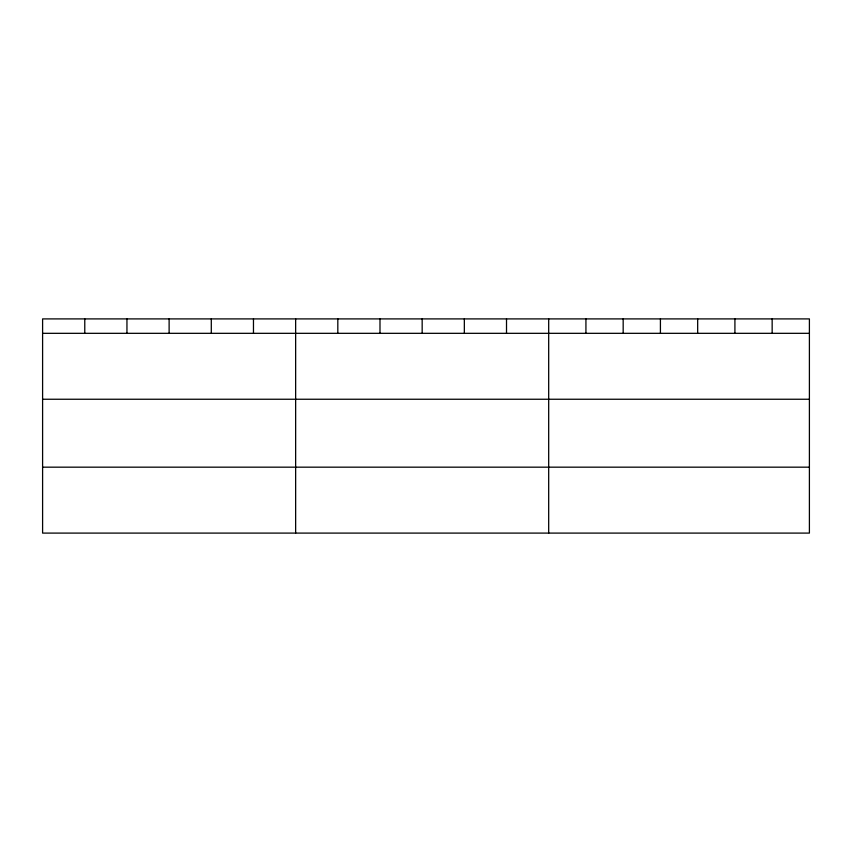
<?xml version="1.0" encoding="UTF-8"?>
<svg xmlns="http://www.w3.org/2000/svg" width="852" height="852" viewBox="0 0 852 852"><rect width="100%" height="100%" fill="white"/><g stroke="black" fill="none" stroke-linecap="round" stroke-linejoin="round"><path stroke-width="1.28" d="M809.4 399.247L809.4 318.904L42.6 318.904L42.6 533.096L809.4 533.096L809.4 399.247L42.6 399.247M42.6 333.324L809.4 333.324M42.6 467.173L809.4 467.173M772.157 318.904L772.157 333.324M734.914 318.904L734.914 333.324M697.671 318.904L697.671 333.324M660.417 318.904L660.417 333.324M623.174 318.904L623.174 333.324M585.931 318.904L585.931 333.324M548.688 318.904L548.688 533.096M506.514 318.904L506.514 333.324M464.34 318.904L464.34 333.324M422.166 318.904L422.166 333.324M379.992 318.904L379.992 333.324M337.818 318.904L337.818 333.324M295.644 318.904L295.644 533.096M253.47 318.904L253.47 333.324M211.296 318.904L211.296 333.324M169.122 318.904L169.122 333.324M126.948 318.904L126.948 333.324M84.774 318.904L84.774 333.324"/></g></svg>
